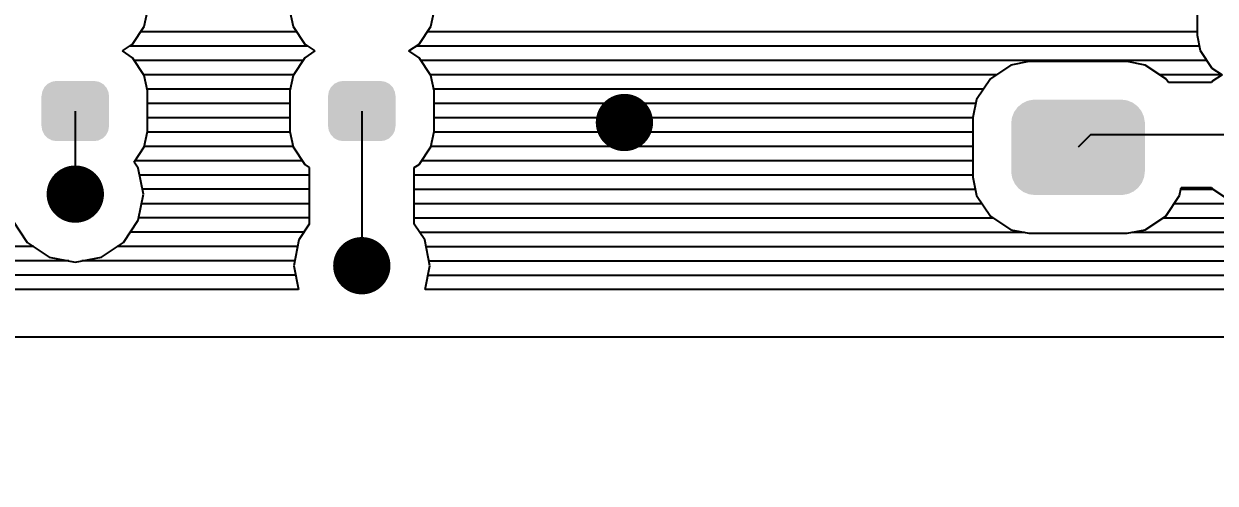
# Model space of a CAD drawing. Extents: x 295 to 953, y 10 to 290.
# Drawn here: x 572.76 to 609.2, y 73.54 to 87.59 of the extents above; entities that cross this region are included whole.
import ezdxf

# ---------------------------------------------------------------- set-up
doc = ezdxf.new("R2010")
doc.units = 0
doc.header["$LTSCALE"] = 5
doc.header["$MEASUREMENT"] = 0
doc.layers.get('0').update_dxf_attribs({"linetype": 'CONTINUOUS', "lineweight": 25})
doc.layers.add('6', color=6, linetype='CONTINUOUS', lineweight=13)
doc.layers.add('DV-PEI-A6_BOT', color=7, linetype='CONTINUOUS')
doc.styles.add('굴림체', font='')
doc.styles.get('굴림체').set_extended_font_data('GulimChe')

msp = doc.modelspace()

# ---------------------------------------------------------------- linework, layer by layer
at = {"const_width": 0.876}
for points in [[(591.568, 84.572, -1), (590.692, 84.572, -1)], [(574.773, 82.381, -1), (573.896, 82.381, -1)], [(583.536, 80.191, -1), (582.659, 80.191, -1)]]:
    msp.add_lwpolyline(points, format="xyb", close=True, dxfattribs=at)
for points in [[(575.34, 85.528), (575.284, 85.645), (573.327, 85.528), (573.387, 85.645)], [(575.284, 85.645), (575.272, 85.658), (573.387, 85.645), (573.394, 85.658)], [(575.272, 85.658), (575.183, 85.751), (573.394, 85.658), (573.489, 85.751)], [(575.183, 85.751), (575.166, 85.76), (573.489, 85.751), (573.498, 85.76)], [(575.166, 85.76), (575.054, 85.819), (573.498, 85.76), (573.62, 85.819)], [(575.054, 85.819), (575.026, 85.823), (573.62, 85.819), (573.63, 85.823)], [(575.026, 85.823), (574.91, 85.843), (573.63, 85.823), (573.759, 85.843)], [(584.103, 85.528), (584.047, 85.645), (582.09, 85.528), (582.15, 85.645)], [(584.047, 85.645), (584.035, 85.658), (582.15, 85.645), (582.157, 85.658)], [(584.035, 85.658), (583.946, 85.751), (582.157, 85.658), (582.252, 85.751)], [(583.946, 85.751), (583.929, 85.76), (582.252, 85.751), (582.261, 85.76)], [(583.929, 85.76), (583.817, 85.819), (582.261, 85.76), (582.383, 85.819)], [(583.817, 85.819), (583.789, 85.823), (582.383, 85.819), (582.393, 85.823)], [(583.789, 85.823), (583.673, 85.843), (582.393, 85.823), (582.522, 85.843)], [(575.368, 84.461), (575.368, 85.384), (573.3, 84.461), (573.3, 85.384)], [(575.366, 85.384), (575.347, 85.514), (573.303, 85.384), (573.324, 85.514)], [(575.347, 85.514), (575.34, 85.528), (573.324, 85.514), (573.327, 85.528)], [(584.131, 84.461), (584.131, 85.384), (582.063, 84.461), (582.063, 85.384)], [(584.129, 85.384), (584.11, 85.514), (582.066, 85.384), (582.087, 85.514)], [(584.11, 85.514), (584.103, 85.528), (582.087, 85.514), (582.09, 85.528)], [(606.502, 85.25), (606.327, 85.272), (603.529, 85.25), (603.653, 85.272)], [(606.327, 85.272), (606.319, 85.273), (603.653, 85.272), (603.69, 85.273)], [(606.954, 84.897), (606.939, 84.93), (603.052, 84.897), (603.076, 84.93)], [(606.939, 84.93), (606.844, 85.046), (603.076, 84.93), (603.161, 85.046)], [(606.844, 85.046), (606.822, 85.073), (603.161, 85.046), (603.194, 85.073)], [(606.822, 85.073), (606.7, 85.162), (603.194, 85.073), (603.304, 85.162)], [(606.7, 85.162), (606.674, 85.182), (603.304, 85.162), (603.345, 85.182)], [(606.674, 85.182), (606.528, 85.24), (603.345, 85.182), (603.471, 85.24)], [(606.528, 85.24), (606.502, 85.25), (603.471, 85.24), (603.529, 85.25)], [(607.05, 84.543), (607.049, 84.581), (602.96, 84.543), (602.965, 84.581)], [(607.05, 83.083), (607.05, 84.543), (602.96, 83.083), (602.96, 84.543)], [(607.049, 84.581), (607.022, 84.726), (602.965, 84.581), (602.983, 84.726)], [(607.022, 84.726), (607.016, 84.762), (602.983, 84.726), (602.998, 84.762)], [(607.016, 84.762), (606.954, 84.897), (602.998, 84.762), (603.052, 84.897)], [(575.345, 84.332), (575.366, 84.461), (573.322, 84.332), (573.303, 84.461)], [(575.342, 84.317), (575.345, 84.332), (573.329, 84.317), (573.322, 84.332)], [(575.281, 84.2), (575.342, 84.317), (573.385, 84.2), (573.329, 84.317)], [(575.275, 84.188), (575.281, 84.2), (573.397, 84.188), (573.385, 84.2)], [(575.18, 84.095), (575.275, 84.188), (573.486, 84.095), (573.397, 84.188)], [(584.108, 84.332), (584.129, 84.461), (582.085, 84.332), (582.066, 84.461)], [(584.105, 84.317), (584.108, 84.332), (582.092, 84.317), (582.085, 84.332)], [(584.044, 84.2), (584.105, 84.317), (582.148, 84.2), (582.092, 84.317)], [(584.038, 84.188), (584.044, 84.2), (582.16, 84.188), (582.148, 84.2)], [(583.943, 84.095), (584.038, 84.188), (582.249, 84.095), (582.16, 84.188)], [(575.17, 84.086), (575.18, 84.095), (573.503, 84.086), (573.486, 84.095)], [(575.049, 84.027), (575.17, 84.086), (573.615, 84.027), (573.503, 84.086)], [(575.039, 84.022), (575.049, 84.027), (573.643, 84.022), (573.615, 84.027)], [(574.91, 84.003), (575.039, 84.022), (573.759, 84.003), (573.643, 84.022)], [(583.933, 84.086), (583.943, 84.095), (582.266, 84.086), (582.249, 84.095)], [(583.812, 84.027), (583.933, 84.086), (582.378, 84.027), (582.266, 84.086)], [(583.802, 84.022), (583.812, 84.027), (582.406, 84.022), (582.378, 84.027)], [(583.673, 84.003), (583.802, 84.022), (582.522, 84.003), (582.406, 84.022)], [(607.045, 83.045), (607.05, 83.083), (602.961, 83.045), (602.96, 83.083)], [(607.026, 82.9), (607.045, 83.045), (602.987, 82.9), (602.961, 83.045)], [(607.012, 82.863), (607.026, 82.9), (602.994, 82.863), (602.987, 82.9)], [(606.958, 82.728), (607.012, 82.863), (603.056, 82.728), (602.994, 82.863)], [(606.934, 82.696), (606.958, 82.728), (603.071, 82.696), (603.056, 82.728)], [(606.849, 82.58), (606.934, 82.696), (603.166, 82.58), (603.071, 82.696)], [(606.816, 82.553), (606.849, 82.58), (603.188, 82.553), (603.166, 82.58)], [(606.706, 82.463), (606.816, 82.553), (603.31, 82.463), (603.188, 82.553)], [(606.664, 82.444), (606.706, 82.463), (603.336, 82.444), (603.31, 82.463)], [(606.539, 82.386), (606.664, 82.444), (603.481, 82.386), (603.336, 82.444)], [(606.481, 82.376), (606.539, 82.386), (603.508, 82.376), (603.481, 82.386)], [(606.357, 82.353), (606.481, 82.376), (603.683, 82.353), (603.508, 82.376)], [(606.319, 82.352), (606.357, 82.353), (603.69, 82.352), (603.683, 82.353)]]:
    msp.add_solid(points)
at = {"layer": 'DV-PEI-A6_BOT'}
for p, q in [((608.644, 88.492), (608.644, 87.248)), ((576.443, 87.505), (576.543, 87.978)), ((580.895, 87.978), (580.994, 87.505)), ((585.206, 87.505), (585.306, 87.978)), ((576.087, 86.967), (576.443, 87.505)), ((580.994, 87.505), (581.351, 86.967)), ((584.85, 86.967), (585.206, 87.505)), ((581.099, 87.347), (576.338, 87.347)), ((608.644, 87.341), (585.101, 87.341)), ((608.644, 87.248), (608.744, 86.775)), ((575.777, 86.763), (576.087, 86.967)), ((576.087, 86.553), (575.777, 86.763)), ((581.438, 86.909), (575.999, 86.909)), ((581.351, 86.967), (581.66, 86.763)), ((581.66, 86.763), (581.351, 86.553)), ((584.54, 86.763), (584.85, 86.967)), ((584.85, 86.553), (584.54, 86.763)), ((608.715, 86.903), (584.762, 86.903)), ((608.744, 86.775), (609.1, 86.237)), ((576.443, 86.015), (576.087, 86.553)), ((581.292, 86.471), (576.145, 86.471)), ((581.351, 86.553), (580.994, 86.015)), ((585.206, 86.015), (584.85, 86.553)), ((608.948, 86.465), (584.908, 86.465)), ((603.504, 86.442), (602.954, 86.331)), ((606.512, 86.442), (603.504, 86.442)), ((607.061, 86.331), (606.512, 86.442)), ((581, 86.033), (576.438, 86.033)), ((576.543, 85.542), (576.443, 86.015)), ((580.994, 86.015), (580.895, 85.542)), ((602.505, 86.027), (585.201, 86.027)), ((585.306, 85.542), (585.206, 86.015)), ((602.954, 86.331), (602.323, 85.91)), ((607.692, 85.91), (607.061, 86.331)), ((609.41, 86.027), (607.511, 86.027)), ((609.1, 86.237), (609.41, 86.033)), ((609.41, 86.033), (609.1, 85.822)), ((602.323, 85.91), (601.903, 85.279)), ((607.768, 85.799), (607.692, 85.91)), ((609.083, 85.799), (607.768, 85.799)), ((609.1, 85.822), (609.083, 85.799)), ((580.907, 85.595), (576.531, 85.595)), ((576.543, 84.298), (576.543, 85.542)), ((580.895, 85.542), (580.895, 84.298)), ((602.113, 85.589), (585.294, 85.589)), ((585.306, 84.298), (585.306, 85.542)), ((601.903, 85.279), (601.792, 84.73)), ((574.334, 84.923), (574.334, 82.381)), ((580.895, 85.156), (576.543, 85.156)), ((583.097, 84.923), (583.097, 80.191)), ((601.879, 85.151), (585.306, 85.151)), ((580.895, 84.718), (576.543, 84.718)), ((601.792, 84.712), (585.306, 84.712)), ((601.792, 84.73), (601.792, 82.896)), ((576.443, 83.824), (576.543, 84.298)), ((580.901, 84.28), (576.537, 84.28)), ((580.895, 84.298), (580.994, 83.824)), ((585.206, 83.824), (585.306, 84.298)), ((601.792, 84.274), (585.3, 84.274)), ((605.385, 84.193), (605.005, 83.813)), ((610.847, 84.193), (605.385, 84.193)), ((576.14, 83.363), (576.443, 83.824)), ((580.988, 83.842), (576.449, 83.842)), ((580.994, 83.824), (581.351, 83.287)), ((584.85, 83.287), (585.206, 83.824)), ((601.792, 83.836), (585.212, 83.836)), ((576.262, 83.176), (576.14, 83.363)), ((581.275, 83.404), (576.163, 83.404)), ((576.42, 82.381), (576.262, 83.176)), ((581.351, 83.287), (581.491, 83.194)), ((581.491, 83.194), (581.491, 81.464)), ((584.704, 83.194), (584.85, 83.287)), ((584.704, 81.464), (584.704, 83.194)), ((601.792, 83.398), (584.926, 83.398)), ((581.491, 82.966), (576.303, 82.966)), ((601.792, 82.96), (584.704, 82.96)), ((601.792, 82.896), (601.903, 82.341)), ((576.262, 81.581), (576.42, 82.381)), ((581.491, 82.528), (576.391, 82.528)), ((601.868, 82.522), (584.704, 82.522)), ((608.113, 82.341), (608.16, 82.586)), ((609.147, 82.522), (608.148, 82.522)), ((608.16, 82.586), (609.083, 82.586)), ((609.083, 82.586), (609.1, 82.557)), ((609.1, 82.557), (609.638, 82.195)), ((581.491, 82.089), (576.362, 82.089)), ((602.072, 82.084), (584.704, 82.084)), ((601.903, 82.341), (602.323, 81.71)), ((607.692, 81.71), (608.113, 82.341)), ((655.567, 82.084), (607.943, 82.084)), ((581.491, 81.651), (576.274, 81.651)), ((602.417, 81.645), (584.704, 81.645)), ((602.323, 81.71), (602.954, 81.289)), ((607.061, 81.289), (607.692, 81.71)), ((656.625, 81.645), (607.599, 81.645)), ((572.412, 81.581), (572.862, 80.903)), ((575.812, 80.903), (576.262, 81.581)), ((581.491, 81.464), (581.175, 80.985)), ((585.025, 80.985), (584.704, 81.464)), ((602.954, 81.289), (603.504, 81.184)), ((606.512, 81.184), (607.061, 81.289)), ((572.862, 80.903), (573.54, 80.454)), ((575.135, 80.454), (575.812, 80.903)), ((581.321, 81.213), (576.017, 81.213)), ((581.175, 80.985), (581.018, 80.191)), ((603.363, 81.207), (584.879, 81.207)), ((585.183, 80.191), (585.025, 80.985)), ((603.504, 81.184), (606.512, 81.184)), ((684.947, 81.207), (606.652, 81.207)), ((573.061, 80.775), (569.772, 80.775)), ((581.135, 80.775), (575.614, 80.775)), ((685.169, 80.769), (585.066, 80.769)), ((574.136, 80.337), (568.697, 80.337)), ((573.54, 80.454), (574.334, 80.296)), ((574.334, 80.296), (575.135, 80.454)), ((581.047, 80.337), (574.539, 80.337)), ((581.018, 80.191), (581.164, 79.46)), ((585.037, 79.46), (585.183, 80.191)), ((685.537, 80.331), (585.154, 80.331)), ((581.076, 79.899), (562.212, 79.899)), ((708.414, 79.893), (585.125, 79.893)), ((581.164, 79.46), (562.954, 79.46)), ((581.164, 79.46), (562.954, 79.46)), ((675.839, 79.46), (585.037, 79.46)), ((858.075, 78), (515.377, 78))]:
    msp.add_line(p, q, dxfattribs=at)

# ---------------------------------------------------------------- texts
at = {"layer": '6', "color": 4, "insert": (573.671, 73.538), "char_height": 3, "width": 36.96202, "attachment_point": 4, "style": '굴림체'}
msp.add_mtext('{\\f굴림|b0|i0|c129;\\C7;', dxfattribs=at)

doc.saveas('drawing.dxf')
